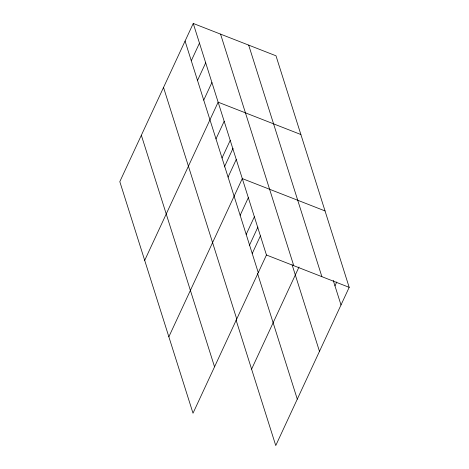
<?xml version="1.0" encoding="UTF-8"?>
<svg xmlns="http://www.w3.org/2000/svg" width="469" height="469" viewBox="0 0 469 469"><rect width="100%" height="100%" fill="white"/><g stroke="black" fill="none" stroke-linecap="round" stroke-linejoin="round"><path stroke-width="0.7" d="M193.246 23.45L119.812 181.655L193.011 413.207L266.451 255.007L193.246 23.45L275.989 55.793L349.188 287.345L275.754 445.55L236.065 320.016M191.288 60.753L199.472 43.13M197.513 80.439L205.692 62.817M203.734 100.12L211.912 82.497M144.698 260.383L218.138 102.178L300.875 134.521M215.992 138.906L224.176 121.283M222.03 158.006L230.215 140.383M224.393 166.941L233.023 148.351M228.075 177.112L236.253 159.489M168.858 336.795L242.291 178.589L325.035 210.933M240.151 215.318L248.33 197.695M246.19 234.424L254.368 216.801M249.285 245.668L257.909 227.078M252.228 253.524L260.406 235.901M251.595 369.138L299.011 266.996M334.972 285.867L336.789 281.951M266.451 255.007L349.188 287.345M333.242 280.409L341.01 304.967M248.681 45.118L321.886 276.675M220.553 34.12L293.752 265.677M292.081 264.715L319.477 351.363M185.067 41.073L258.267 272.63M257.604 273.62L297.287 399.16M163.534 87.463L236.734 319.02M141.345 135.26L214.544 366.817"/></g></svg>
